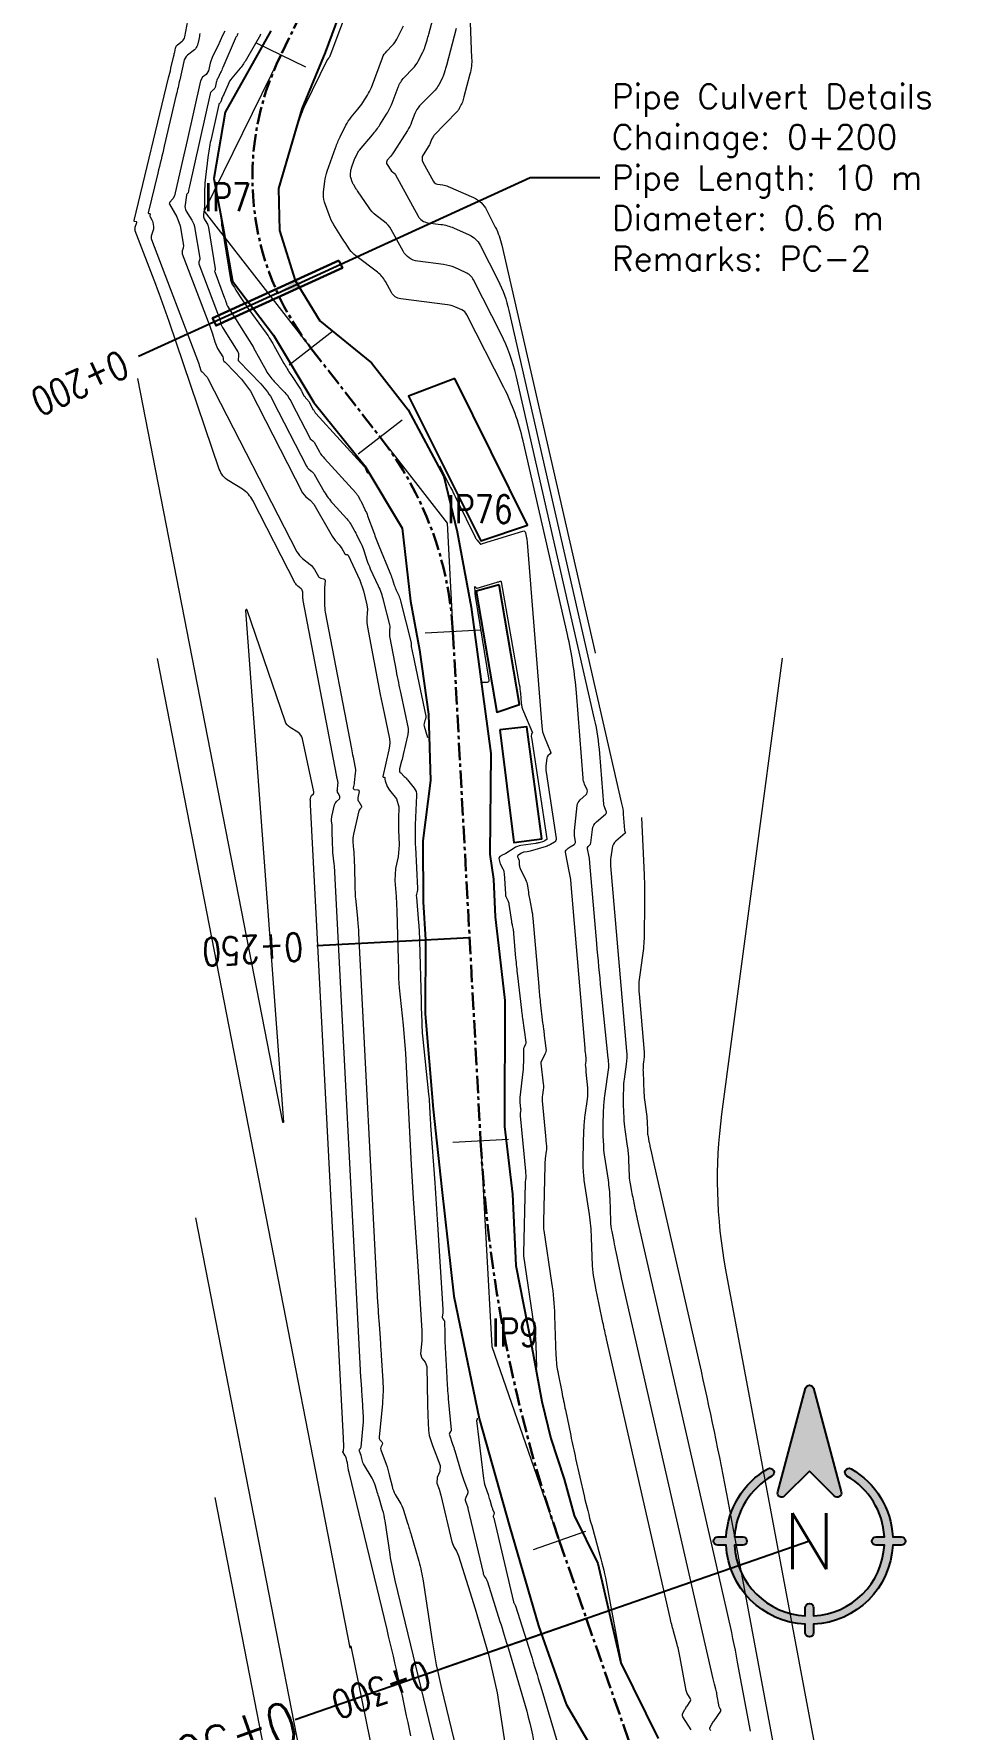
# Model space of a CAD drawing. Extents: x 337736 to 342002, y 3067251 to 3069533.
# Drawn here: x 338700.2 to 338767.8, y 3069226.5 to 3069348.5 of the extents above; entities that cross this region are included whole.
import ezdxf
from ezdxf.enums import TextEntityAlignment as Align

# ---------------------------------------------------------------- set-up
doc = ezdxf.new("R2010")
doc.units = 0
doc.header["$MEASUREMENT"] = 0
doc.linetypes.add('Center', pattern=[2, 1.25, -0.25, 0.25, -0.25])
for name, color, linetype, lineweight in [('BEC', 3, 'Continuous', 13), ('BES', 3, 'Continuous', 13), ('Chainage', 7, 'Continuous', 25), ('Contour', 4, 'Continuous', 0), ('IP_Line', 150, 'Continuous', 9), ('PC_Callout', 6, 'Continuous', 30), ('PipeCulvert', 6, 'Continuous', 30), ('RC', 9, 'Center', 30)]:
    doc.layers.add(name, color=color, linetype=linetype, lineweight=lineweight)
for name, color, linetype in [('Building', 1, 'Continuous'), ('IPName', 7, 'Continuous'), ('Match Chainage', 7, 'Continuous'), ('North', 7, 'Continuous'), ('RoadEdge', 51, 'Continuous')]:
    doc.layers.add(name, color=color, linetype=linetype)
doc.styles.get("Standard").update_dxf_attribs({"font": 'simplex.shx'})
doc.dimstyles.new('Dimension_PC_Callout', dxfattribs={"dimtxt": 1.75, "dimasz": 1.75, "dimexe": 0.18, "dimexo": 0.0625, "dimgap": 0.875, "dimtad": 0, "dimdec": 4, "dimzin": 0, "dimdsep": 46, "dimtxsty": 'Standard', "dimcen": 0.09, "dimadec": 0, "dimazin": 0, "dimtfac": 1, "dimtdec": 4, "dimtofl": 0, "dimtmove": 0, "dimatfit": 3, "dimfxl": 1, "dimtolj": 1, "dimtzin": 0, "dimarcsym": 0})

# ---------------------------------------------------------------- blocks, each defined once
blk = doc.blocks.new('North')
at = {"layer": 'North'}
h = blk.add_hatch(color=0, dxfattribs=at)
h.dxf.hatch_style = 1
edge = h.paths.add_edge_path()
edge.add_line((7.276000000000001e-12, 8.38899464431597), (-2.97585080653152, 5.413143837775349))
edge.add_arc((-3.32940419712395, 5.766697228368679), 0.499999999999442, 165.000000000033, 314.99999999992633, ccw=False)
edge.add_line((-3.81236711026941, 5.8961067509199), (-0.4829629131381812, 18.3216123735528))
edge.add_arc((7.276000000000001e-12, 18.1922028510016), 0.500000000000879, 14.999999999966974, 165.000000000033, ccw=False)
edge.add_line((0.482962913152733, 18.3216123735528), (3.81236711028396, 5.8961067509199))
edge.add_arc((3.3294041971385, 5.766697228368679), 0.500000000000879, -135, 14.999999999966974, ccw=False)
edge.add_line((2.97585080654608, 5.413143837776259), (7.275957614183426e-12, 8.38899464431597))
edge = h.paths.add_edge_path()
edge.add_line((0.5000000000072761, -7.99999999999636), (0.5000000000072761, -8.986100377802359))
edge.add_arc((7.276000000000001e-12, 3.638e-12), 9.000000000000279, 273.18473853672, 356.81526146328)
edge.add_line((8.98610037781327, -0.499999999996362), (8.000000000007269, -0.499999999996362))
edge.add_arc((8.000000000007269, 3.638e-12), 0.5, 90, 270, ccw=False)
edge.add_line((8.000000000007269, 0.500000000003638), (8.98610037781327, 0.500000000003638))
edge.add_arc((7.276000000000001e-12, 2.7285e-12), 9.00000000000033, 3.18473853672609, 60.00000000000131)
edge.add_arc((4.75000000000728, 8.22724133595511), 0.499999999999844, 59.999999999989996, 239.99999999999, ccw=False)
edge.add_arc((1.09139e-11, 3.638e-12), 9.99999999999743, 2.865983982600028, 60.00000000001597, ccw=False)
edge.add_line((9.98749217772638, 0.500000000003638), (11.0000000000073, 0.500000000003638))
edge.add_arc((11.0000000000073, 3.638e-12), 0.5, -90, 90, ccw=False)
edge.add_line((11.0000000000073, -0.499999999996362), (9.98749217772638, -0.499999999996362))
edge.add_arc((1.09139e-11, 3.638e-12), 9.999999999996382, 272.8659839825781, 357.1340160174001, ccw=False)
edge.add_line((0.5000000000072761, -9.98749217771547), (0.5000000000072761, -10.9999999999964))
edge.add_arc((7.276000000000001e-12, -10.9999999999964), 0.5, -180, 0, ccw=False)
edge.add_line((-0.499999999992724, -10.9999999999964), (-0.499999999992724, -9.98749217771547))
edge.add_arc((7.276000000000001e-12, 3.638e-12), 10, 182.865983982599, 267.1340160174011, ccw=False)
edge.add_line((-9.98749217771183, -0.499999999996362), (-10.9999999999927, -0.499999999996362))
edge.add_arc((-10.9999999999927, 3.638e-12), 0.5, 90, 270, ccw=False)
edge.add_line((-10.9999999999927, 0.500000000003638), (-9.98749217771183, 0.500000000003638))
edge.add_arc((7.276000000000001e-12, 3.638e-12), 10, 120, 177.134016017401, ccw=False)
edge.add_arc((-4.74999999999272, 8.22724133595511), 0.500000000000632, -59.99999999999011, 119.99999999995799, ccw=False)
edge.add_arc((7.276000000000001e-12, 2.7285e-12), 9.00000000000034, 119.999999999999, 176.815261463274)
edge.add_line((-8.98610037779872, 0.500000000003638), (-7.99999999999272, 0.500000000003638))
edge.add_arc((-7.99999999999272, 3.638e-12), 0.5, -90, 90, ccw=False)
edge.add_line((-7.99999999999272, -0.499999999996362), (-8.98610037779872, -0.499999999996362))
edge.add_arc((7.276000000000001e-12, 3.638e-12), 9.000000000000279, 183.18473853672, 266.81526146328)
edge.add_line((-0.499999999992724, -8.986100377802359), (-0.499999999992724, -7.99999999999636))
edge.add_arc((7.276000000000001e-12, -7.99999999999636), 0.5, 0, 180, ccw=False)
at = {"layer": 'North', "color": 0}
for points in [[(7.276000000000001e-12, 8.38899464431597), (-2.97585080653152, 5.413143837775349, -0.7673269879792459), (-3.81236711026941, 5.8961067509199), (-0.4829629131381811, 18.3216123735528, -0.7673269879794109), (0.482962913152733, 18.3216123735528), (3.81236711028396, 5.8961067509199, -0.7673269879792459), (2.97585080654608, 5.413143837776259)], [(0.5000000000072761, -7.99999999999636), (0.5000000000072761, -8.986100377802359, 0.382015476982892), (8.98610037781327, -0.499999999996362), (8.000000000007269, -0.499999999996362, -1), (8.000000000007269, 0.500000000003638), (8.98610037781327, 0.500000000003638, 0.253109756565021), (4.50000000000728, 7.79422863406307, -0.99999999999909), (5.00000000000728, 8.660254037847151, -0.2545902106462961), (9.98749217772638, 0.500000000003638), (11.0000000000073, 0.500000000003638, -1), (11.0000000000073, -0.499999999996362), (9.98749217772638, -0.499999999996362, -0.385206477913585), (0.5000000000072761, -9.98749217771547), (0.5000000000072761, -10.9999999999964, -1), (-0.499999999992724, -10.9999999999964), (-0.499999999992724, -9.98749217771547, -0.385206477913585), (-9.98749217771183, -0.499999999996362), (-10.9999999999927, -0.499999999996362, -1), (-10.9999999999927, 0.500000000003638), (-9.98749217771183, 0.500000000003638, -0.2545902106462961), (-4.99999999999272, 8.66025403784806, -0.9999999999990908), (-4.49999999999272, 7.79422863406307, 0.253109756565021), (-8.98610037779872, 0.500000000003638), (-7.99999999999272, 0.500000000003638, -1), (-7.99999999999272, -0.499999999996362), (-8.98610037779872, -0.499999999996362, 0.382015476982892), (-0.499999999992724, -8.986100377802359), (-0.499999999992724, -7.99999999999636, -1)]]:
    blk.add_lwpolyline(points, format="xyb", close=True, dxfattribs=at)
blk.add_text('N', height=6.7215, dxfattribs=at).set_placement((7.2919e-12, 3.6513e-12), align=Align.MIDDLE_CENTER)

msp = doc.modelspace()

# ---------------------------------------------------------------- linework, layer by layer
at = {"layer": 'BEC'}
for points in [[(338719.799772621, 3069346.09319031), (338716.208992908, 3069347.85566046)], [(338719.7997726208, 3069346.093190309), (338716.2089929078, 3069347.855660459)], [(338721.753884857, 3069327.10607529), (338718.597352308, 3069324.64918655)], [(338721.7538848568, 3069327.106075289), (338718.5973523078, 3069324.649186549)], [(338726.737160135, 3069320.70372162), (338723.580627586, 3069318.24683288)], [(338726.7371601348, 3069320.703721619), (338723.5806275858, 3069318.246832879)], [(338732.390690117, 3069305.58658211), (338728.39659757, 3069305.3692696)], [(338732.3906901167, 3069305.586582108), (338728.3965975698, 3069305.369269599)], [(338734.3852824001, 3069268.92699882), (338730.391189853, 3069268.70968631)], [(338734.3852823998, 3069268.926998819), (338730.3911898528, 3069268.709686309)], [(338739.936186614, 3069240.72489811), (338736.157663163, 3069239.41235839)], [(338739.9361866137, 3069240.724898109), (338736.1576631628, 3069239.412358389)]]:
    msp.add_lwpolyline(points, dxfattribs=at)
at = {"layer": 'BES'}
for points in [[(338719.799772621, 3069346.09319031), (338716.208992908, 3069347.85566046)], [(338719.7997726208, 3069346.093190309), (338716.2089929078, 3069347.855660459)], [(338721.753884857, 3069327.10607529), (338718.597352308, 3069324.64918655)], [(338721.7538848568, 3069327.106075289), (338718.5973523078, 3069324.649186549)], [(338726.737160135, 3069320.70372162), (338723.580627586, 3069318.24683288)], [(338726.7371601348, 3069320.703721619), (338723.5806275858, 3069318.246832879)], [(338732.390690117, 3069305.58658211), (338728.39659757, 3069305.3692696)], [(338732.3906901167, 3069305.586582108), (338728.3965975698, 3069305.369269599)], [(338734.3852824001, 3069268.92699882), (338730.391189853, 3069268.70968631)], [(338734.3852823998, 3069268.926998819), (338730.3911898528, 3069268.709686309)], [(338739.936186614, 3069240.72489811), (338736.157663163, 3069239.41235839)], [(338739.9361866137, 3069240.724898109), (338736.1576631628, 3069239.412358389)]]:
    msp.add_lwpolyline(points, dxfattribs=at)
at = {"layer": 'Building'}
for points in [[(338730.5329999998, 3069323.690999999, 1370.83), (338727.2009999998, 3069322.428999998, 1370.847), (338732.4049999998, 3069312.024999999, 1370.921), (338735.7693999998, 3069313.135599999, 1370.9), (338730.5329999998, 3069323.690999999, 1370.83)], [(338733.7249999997, 3069308.844999999, 1372.077), (338732.0689999997, 3069308.398999998, 1372.063), (338733.5639999998, 3069299.695999999, 1372.11), (338735.1762999998, 3069300.225899999, 1372.1046), (338733.7249999997, 3069308.844999999, 1372.077)], [(338733.7639999997, 3069298.405999999, 1372.26), (338734.7879999997, 3069290.303999998, 1372.574), (338736.8015999998, 3069290.567899999, 1372.5214), (338735.7075999998, 3069298.631899999, 1372.3107), (338733.7639999997, 3069298.405999999, 1372.26)]]:
    msp.add_polyline3d(points, dxfattribs=at)
at = {"layer": 'Chainage'}
for p, q in [((338717.766924892, 3069329.85096451), (338707.761678851, 3069325.27985396)), ((338731.591785344, 3069283.4566995), (338720.608030841, 3069282.85909009)), ((338739.996952793, 3069234.45491155), (338729.606013303, 3069230.84542731))]:
    msp.add_line(p, q, dxfattribs=at)
at = {"layer": 'Contour'}
for points, elevation in [([(338730.6053, 3069376.791), (338731.7419, 3069346.7511, -0.07463), (338731.6124, 3069345.5916), (338731.1829, 3069343.9779, -0.00676), (338731.1289, 3069343.7855), (338731.0722, 3069343.5939, -0.04835), (338730.9978, 3069343.4094), (338730.8503, 3069343.1264, -0.07185), (338730.6887, 3069342.902), (338729.0303, 3069341.1827)], 1366), ([(338743.0711, 3069167.6843), (338726.2409, 3069237.196, -0.02181), (338725.8739, 3069239.0646), (338725.5063, 3069241.4914, 0.03426000000000001), (338725.331, 3069242.2797), (338725.0543, 3069243.2159, 0.00513), (338724.9149, 3069243.6706), (338724.7708, 3069244.1239, 0.05656), (338724.5777, 3069244.5552), (338723.9643, 3069245.5929, -0.07614), (338723.8883, 3069245.7823), (338723.8412, 3069245.9833, 0.03171), (338723.7817, 3069246.1806), (338723.6613, 3069246.5036, -0.24982), (338723.6743, 3069246.6006), (338723.739, 3069246.6908, 0.13256), (338723.7767, 3069246.7911), (338723.9278, 3069248.3702, 0.03934), (338723.9426, 3069249.2575), (338723.8815, 3069250.2438, 0.00268), (338723.8349, 3069250.936), (338723.7845, 3069251.628, -0.00526), (338723.7414, 3069252.3204), (338721.8901, 3069288.1716, 0.01295), (338721.8432, 3069288.7756), (338721.76, 3069289.5778, -0.01785), (338721.7461, 3069289.7822), (338721.7395, 3069289.9871, -0.00156), (338721.7336, 3069290.192), (338721.7070000001, 3069291.228, 0.01459), (338721.6896, 3069291.5444), (338721.6629999999, 3069291.8602, -0.07751), (338721.6851, 3069292.1726), (338721.8771, 3069293.0106, -0.14036), (338722.0075, 3069293.2468), (338722.2181, 3069293.4584, 0.33793), (338722.2436, 3069293.6515), (338722.1218, 3069293.8641, -0.16025), (338722.0749, 3069294.0922), (338722.1198, 3069294.4796, 0.08186), (338722.1085, 3069294.7136), (338722.0586, 3069294.9459, -0.00571), (338722.0114, 3069295.1786), (338719.6177, 3069307.7147, -0.0451), (338719.588, 3069308.0157), (338719.5854, 3069308.3205, 0.22707), (338719.4659, 3069308.5647), (338719.2295, 3069308.7518, -0.10709), (338719.0423, 3069308.9794), (338715.9921, 3069314.9131, 0.13757), (338715.2378, 3069315.7258), (338714.2555, 3069316.3269, -0.17525), (338713.579, 3069317.1726), (338709.9691, 3069327.792, 0.00914), (338709.0036, 3069330.4707), (338707.5295, 3069334.3368, -0.17678), (338707.5259, 3069334.5888), (338707.6392, 3069334.9135, 0.47255), (338707.6004, 3069334.9772), (338707.4842, 3069334.9936, -0.44302), (338707.4399, 3069335.0589), (338709.9327, 3069345.3345, 0.00203), (338710.0963, 3069346.0214), (338710.3047, 3069346.912, 0.00302), (338710.3689, 3069347.1937), (338710.4313, 3069347.4758, -0.16993), (338710.5748, 3069347.7076), (338710.9124, 3069347.9804, 0.17875), (338711.0976, 3069348.2912), (338712.0268, 3069353.2958, 0.01463)], 1377), ([(338748.9486, 3069226.4091, -0.4231), (338748.8897, 3069226.6038), (338749.0316, 3069226.8591, -0.02523), (338749.1859, 3069227.1066), (338749.6703, 3069227.8027, 0.30849), (338749.6712, 3069227.9001), (338749.6058, 3069227.998, -0.10235), (338749.5625, 3069228.1049), (338749.3976, 3069229.0062, 0.02266), (338749.3123, 3069229.3766), (338749.2103, 3069229.7431, -0.01185), (338749.1169, 3069230.1119), (338742.5562, 3069258.8873, -0.00528), (338742.3542, 3069259.8184), (338742.1414, 3069260.852, -0.00137), (338741.9926, 3069261.5847), (338741.8459, 3069262.3178, -0.04077), (338741.7596, 3069263.058), (338741.7035, 3069264.6782, 0.02859), (338741.5819, 3069266.0005), (338741.3082, 3069267.8253, -0.02716), (338741.2437, 3069268.5045), (338741.2162, 3069269.1872, -0.01629), (338741.2109, 3069269.87), (338741.2404, 3069271.0546, -0.02871), (338741.3238, 3069272.0671), (338741.612, 3069274.1167, 0.05789), (338741.6173, 3069274.3385), (338741.5968, 3069274.5609, 0.00295), (338741.5751, 3069274.7832), (338741.0653, 3069279.6938, -0.00471), (338740.7493, 3069283.0445), (338740.2589, 3069288.8264, 0.02863), (338740.1945, 3069289.2773), (338740.0766, 3069289.8615, -0.26291), (338740.1242, 3069290.0076), (338740.2543, 3069290.1268, 0.18211), (338740.329, 3069290.2741), (338740.4348, 3069291.2436, -0.19017), (338740.7225, 3069291.7902), (338741.3757, 3069292.3522, 0.32703), (338741.4248, 3069292.5635), (338741.3192, 3069292.8108, -0.08135), (338741.2557, 3069293.0685), (338740.9669, 3069296.7057, 0.03641), (338740.5861, 3069299.1921), (338734.9346, 3069323.9081, 0.06132000000000001), (338733.8552, 3069326.8905), (338731.8761, 3069330.7889, 0.17315), (338731.2998, 3069331.3346), (338730.5286, 3069331.6746, 0.07186000000000001), (338729.7251, 3069331.8985), (338727.8618, 3069332.1388, -0.24018), (338726.8057, 3069332.8609), (338725.9552, 3069334.4191, 0.10653), (338725.4713, 3069334.9799), (338724.8665, 3069335.4364, -0.08305), (338724.3525, 3069335.9789), (338723.5311, 3069337.1984, -0.007090000000000001), (338723.3908, 3069337.4133), (338723.2535, 3069337.6302, -0.05855), (338723.1432, 3069337.86), (338723.0412, 3069338.1572, -0.11255), (338723.0161, 3069338.3925), (338723.0447, 3069338.6335, -0.05661), (338723.0999, 3069338.8683), (338723.2931, 3069339.4075, -0.02828), (338723.3996, 3069339.659), (338723.5204, 3069339.9045, -0.06159), (338723.6692, 3069340.1316), (338724.6118, 3069341.2434, 0.03449), (338725.1386, 3069341.9595), (338725.6159, 3069342.7119, 0.05136), (338726.0115, 3069343.5051), (338726.4506, 3069344.6715, -0.10218), (338726.8826, 3069345.355), (338727.5193, 3069346.0152, 0.07185), (338727.8909, 3069346.5314), (338728.2302, 3069347.1824, 0.04835), (338728.4016, 3069347.6067), (338728.5318, 3069348.0476, 0.00676), (338728.6561, 3069348.4902), (338729.6442, 3069352.2022, 0.07463)], 1368), ([(338723.0773, 3069350.9902), (338721.5385, 3069346.9022, -0.05136), (338721.5109, 3069346.8469), (338721.4776, 3069346.7944, -0.03449), (338721.4408, 3069346.7444), (338721.3919, 3069346.6867, 0.06159), (338721.3532, 3069346.6277), (338719.7388, 3069343.3458, 0.02828), (338719.4745, 3069342.7218), (338719.2069773327, 3069341.975158416)], 1371), ([(338712.179, 3069348.5219, -0.02922), (338712.1019, 3069348.1062), (338712.0004, 3069347.695, -0.16374), (338711.785, 3069347.3563), (338711.297, 3069346.9619, 0.16993), (338711.019, 3069346.513), (338710.725, 3069345.1845, -0.00302), (338710.4823, 3069344.1182), (338709.615, 3069340.4119, -0.00203), (338709.1549, 3069338.4808), (338708.4614, 3069335.622, 0.44302), (338708.4886, 3069335.5818), (338708.5602, 3069335.5717, -0.41813), (338708.5905, 3069335.5309), (338708.5729, 3069335.4178, 0.17515), (338708.591, 3069335.3251), (338708.7207, 3069335.1086, -0.09501), (338708.7887, 3069334.9224), (338708.8363, 3069334.6285, -0.12472), (338708.8138, 3069334.3719), (338708.6883, 3069334.0122, 0.17678), (338708.6929, 3069333.6905), (338712.0774, 3069324.8136, -0.0219), (338712.1525, 3069324.5875), (338712.2414, 3069324.2744, 0.17285), (338712.2767, 3069324.2248), (338712.3296, 3069324.1878, -0.04877), (338712.3785, 3069324.1461), (338712.6159, 3069323.8995, -0.07302), (338712.7596, 3069323.6985), (338719.1684, 3069311.2309, 0.10709), (338719.5626, 3069310.7516), (338720.1267, 3069310.3053, -0.09562000000000001), (338720.4256, 3069309.9582), (338720.7198, 3069309.4446, 0.21678), (338720.8793, 3069309.3298), (338721.0911, 3069309.2876, -0.37744), (338721.1895, 3069309.1588), (338721.1536, 3069308.643, 0.01948), (338721.1408, 3069308.2269), (338721.1470000001, 3069307.4928, 0.0451), (338721.2085, 3069306.8701), (338723.083, 3069297.0536, 0.00571), (338723.2045, 3069296.4543), (338723.3429, 3069295.8098, -0.08186), (338723.3674, 3069295.301), (338723.2902, 3069294.6335, -0.02506), (338723.2565, 3069294.4317), (338723.2127, 3069294.2317, 0.45683), (338723.2929999999, 3069294.1243), (338723.5373, 3069294.1066, -0.44142), (338723.6339, 3069293.984), (338723.5586, 3069293.5295, 0.17283), (338723.6096, 3069293.246), (338723.8022, 3069292.9099, -0.33793), (338723.7874, 3069292.7974), (338723.6867, 3069292.6963, 0.14036), (338723.6204, 3069292.5762), (338723.238, 3069290.9077, 0.07751), (338723.1985, 3069290.3506), (338723.246, 3069289.7874, -0.01459), (338723.277, 3069289.2233), (338723.3246, 3069287.3761, 0.00156), (338723.3351, 3069287.0107), (338723.3468, 3069286.6454, 0.01785), (338723.3715, 3069286.2809), (338723.5199, 3069284.8505, -0.01295), (338723.6036, 3069283.7735), (338724.9759, 3069257.1978, 0.00526), (338725.055, 3069255.9264), (338725.1474, 3069254.656, -0.00268), (338725.2331, 3069253.385), (338725.3453, 3069251.5739, -0.03934), (338725.318, 3069249.9448), (338725.0853, 3069247.5122, 0.20222), (338725.1431, 3069247.3276), (338725.2788, 3069247.1674, -0.29305), (338725.3021, 3069246.9922), (338725.2097, 3069246.7946, 0.2012), (338725.2017, 3069246.5961), (338725.588, 3069245.5593, -0.03171), (338725.814, 3069244.811), (338726.0087, 3069243.9789, 0.07614), (338726.2446, 3069243.3913), (338726.5706, 3069242.8399, -0.05656), (338726.8306, 3069242.2589), (338727.1305, 3069241.3157, -0.00513), (338727.3866, 3069240.4808), (338727.8945, 3069238.7618, -0.03426000000000001), (338728.2164, 3069237.3145), (338728.8914, 3069232.8586, 0.02181), (338729.5653, 3069229.4276), (338743.159, 3069173.2829, 0.00309)], 1376), ([(338714.9027, 3069348.52), (338714.862, 3069348.4161, 0.34666), (338714.8663, 3069348.4019), (338714.8818, 3069348.3911, -0.43977), (338714.8835, 3069348.3784), (338714.7771, 3069348.2509, 0.07347999999999999), (338714.7167, 3069348.1521), (338713.8357, 3069346.0796, -0.01307), (338713.6664, 3069345.7086), (338713.4666, 3069345.2994, 0.05313), (338713.3605, 3069345.0067), (338713.2724, 3069344.6499, -0.16374), (338713.1686, 3069344.4866), (338713.0098, 3069344.3583, 0.16993), (338712.9083, 3069344.1944), (338711.4372, 3069337.5471, -0.00302), (338711.3906, 3069337.3422), (338711.3271, 3069337.0711, -0.1211), (338711.2948, 3069337.0076), (338711.2469, 3069336.9521, 0.14176), (338711.2175, 3069336.888), (338711.1145, 3069336.1998, 0.17376), (338711.2038, 3069335.7489), (338711.5948, 3069335.096, -0.09501), (338711.8205, 3069334.4778), (338712.1647, 3069332.3542, -0.12472), (338712.1527, 3069332.2169), (338712.1058, 3069332.0827, 0.17678), (338712.1077, 3069331.9492), (338713.4595, 3069328.4038, -0.0219), (338713.5838, 3069328.0293), (338713.6917, 3069327.6493, 0.07185), (338713.8511, 3069327.2924), (338714.9052, 3069325.6245, -0.15914), (338714.9667, 3069325.3814), (338714.9407, 3069324.9967, 0.26307), (338714.9483, 3069324.9807), (338714.965, 3069324.9691, -0.04877), (338714.9805, 3069324.9559), (338716.561, 3069323.3141, -0.07302), (338717.439, 3069322.0858), (338719.8584, 3069317.3791, 0.10709), (338720.0272, 3069317.1738), (338720.2404, 3069317.0052, -0.09562000000000001), (338720.4146, 3069316.8029), (338721.1332, 3069315.5485, 0.05496), (338721.7506, 3069314.7016), (338722.7617, 3069313.5939, -0.05558), (338723.0445, 3069313.2049), (338723.284, 3069312.7844, -0.01471), (338723.511, 3069312.3572), (338723.7677, 3069311.8376, -0.03654), (338723.9732, 3069311.3315), (338724.1998, 3069310.631, 0.03046), (338724.4451, 3069310.0053), (338725.0101, 3069308.7881, -0.04687), (338725.3826, 3069307.7381), (338725.8304, 3069305.964, -0.07935), (338725.8461, 3069305.7881), (338725.8336, 3069305.6097, 0.01948), (338725.8282, 3069305.4312), (338725.8299, 3069305.2226, 0.0451), (338725.8494, 3069305.0257), (338726.3028, 3069302.6512, 0.00571), (338726.6363, 3069301.0069), (338727.173, 3069298.507, -0.08186), (338727.1798, 3069298.3661), (338727.1634, 3069298.2241, -0.02506), (338727.1399, 3069298.0832), (338726.8231, 3069296.6355, -0.01376), (338726.703, 3069296.1508), (338726.5503, 3069295.6, 0.28001), (338726.6329, 3069295.3077), (338726.8932, 3069295.0656, -0.03643), (338727.1345, 3069294.806), (338727.5989, 3069294.2268, -0.18188), (338727.7774, 3069293.6812), (338727.6851, 3069291.5704, 0.02355), (338727.6905, 3069289.9592), (338727.8402, 3069286.9962, -0.06906), (338727.8217, 3069286.7859), (338727.7741, 3069286.5783, 0.07751), (338727.7593, 3069286.3683), (338727.9153, 3069284.5165, -0.01459), (338727.9872, 3069283.2092), (338728.0974, 3069278.9282, 0.00156), (338728.1218, 3069278.0814), (338728.1489, 3069277.2348, 0.01785), (338728.2062, 3069276.3901), (338728.6405, 3069272.2044, -0.01295), (338728.6988, 3069271.4535), (338728.7377, 3069270.7011, 0.00526), (338728.7844, 3069269.9492), (338729.0852, 3069265.8157, -0.00268), (338729.2878, 3069262.8085), (338729.6649, 3069256.7239, -0.03934), (338729.6606, 3069256.4632), (338729.6294, 3069256.1372, 0.20222), (338729.6651, 3069256.0232), (338729.7488, 3069255.9243, -0.17438), (338729.7915, 3069255.81), (338729.8014, 3069254.9929, 0.00957), (338729.8198, 3069254.4053), (338729.9506, 3069251.8131, 0.00999), (338730.0591, 3069250.2737), (338730.2616, 3069248.0373, -0.16808), (338730.2299, 3069247.9093), (338730.154, 3069247.7922, 0.23107), (338730.1387, 3069247.6677), (338730.3676, 3069247.0051, -0.01145), (338730.5242, 3069246.5158), (338730.9804, 3069244.9689, 0.01982), (338731.1728, 3069244.4005), (338731.4438, 3069243.6936, -0.20364), (338731.4343, 3069243.4292), (338731.3105, 3069243.1646, 0.2012), (338731.3002, 3069242.9084), (338731.3972, 3069242.6479, -0.03171), (338731.4774, 3069242.3823), (338732.5635, 3069237.7411, 0.07614), (338732.6529, 3069237.5184), (338732.7764, 3069237.3095, -0.05656), (338732.875, 3069237.0894), (338733.7774, 3069234.2512, -0.00513), (338734.3833, 3069232.2757), (338735.5852, 3069228.2083, -0.03426000000000001), (338736.3467, 3069224.7839)], 1373), ([(338716.524, 3069348.5056, -0.39015), (338716.5429999999, 3069348.4195), (338715.5351, 3069346.6833, -0.04236), (338715.0772, 3069346.0292), (338714.4763, 3069345.3089, 0.07347999999999999), (338714.2038, 3069344.8632), (338713.9275, 3069344.2132, -0.01307), (338713.8564, 3069344.0574), (338713.7725, 3069343.8856, 0.05313), (338713.7279, 3069343.7627), (338713.691, 3069343.6128, -0.16374), (338713.6473, 3069343.5443), (338713.5807, 3069343.4904, 0.16993), (338713.5381, 3069343.4215), (338712.9648, 3069340.8314, 0.02349), (338712.7535, 3069339.6063), (338712.5764, 3069338.1843, 0.02928), (338712.5199, 3069337.3198), (338712.5122, 3069336.1913, -0.03547), (338712.4854, 3069335.8468), (338712.4341, 3069335.5041, 0.17376), (338712.4975, 3069335.1842), (338712.6759, 3069334.8863, -0.09501), (338712.7928, 3069334.5661), (338713.2762, 3069331.5834, -0.12472), (338713.2698, 3069331.5106), (338713.245, 3069331.4395, 0.17678), (338713.246, 3069331.3687), (338713.9626, 3069329.4894, -0.0219), (338714.0284, 3069329.2909), (338714.0856, 3069329.0895, 0.07185), (338714.1701, 3069328.9003), (338716.0235, 3069325.9675, -0.15914), (338716.0287, 3069325.9469), (338716.0272, 3069325.9247, 0.14512), (338716.0319, 3069325.9039), (338716.9443, 3069324.268, 0.06448999999999999), (338717.5266, 3069323.482), (338718.2106, 3069322.7714, -0.07302), (338718.7781, 3069321.9774), (338720.0884, 3069319.4285, 0.10709), (338720.182, 3069319.3146), (338720.3003, 3069319.221, -0.09562000000000001), (338720.3970000001, 3069319.1088), (338720.7956, 3069318.4129, 0.05496), (338721.1381, 3069317.9431), (338723.399, 3069315.4661, -0.05558), (338723.5433, 3069315.2676), (338723.6655, 3069315.053, -0.01471), (338723.7813, 3069314.8351), (338724.0586, 3069314.2739, -0.02749), (338724.2546, 3069313.8151), (338724.6929, 3069312.6105, 0.01089), (338725.0628, 3069311.659), (338725.8594, 3069309.7348, -0.01993), (338726.0191, 3069309.3008), (338726.1698, 3069308.8348, 0.03046), (338726.3187, 3069308.4551), (338726.4907, 3069308.0845, -0.04687), (338726.6267, 3069307.7012), (338727.391, 3069304.6727, -0.07935), (338727.3954, 3069304.6236), (338727.3919, 3069304.5739, 0.01948), (338727.3904, 3069304.524), (338727.3909, 3069304.4659, 0.0451), (338727.3963, 3069304.4109), (338727.5228, 3069303.7484, 0.00571), (338727.6159, 3069303.2896), (338728.4498, 3069299.406, -0.08186), (338728.4506, 3069299.3878), (338728.4485, 3069299.3694, -0.02506), (338728.4455, 3069299.3511), (338728.41, 3069299.1888, -0.01376), (338728.3818, 3069299.0754), (338728.3218, 3069298.8589, 0.13947), (338728.323, 3069298.6773), (338728.5579839817, 3069297.871957922)], 1372), ([(338747.5338, 3069226.4588), (338746.9491, 3069227.3896, -0.27352), (338746.9422, 3069227.646), (338747.0869, 3069227.9064, -0.02523), (338747.2443, 3069228.1588), (338747.4679, 3069228.4802, 0.30849), (338747.4704, 3069228.7343), (338747.2995, 3069228.99, -0.10235), (338747.1864, 3069229.2691), (338746.756, 3069231.6216, 0.02266), (338746.5334, 3069232.5885), (338746.2670000001, 3069233.5453, -0.01185), (338746.0234, 3069234.5078), (338741.4465, 3069254.582, -0.00528), (338741.1921, 3069255.755), (338740.924, 3069257.0573, -0.00137), (338740.7365, 3069257.9804), (338740.5516, 3069258.904, -0.04077), (338740.4429, 3069259.8365), (338740.3723, 3069261.8778, 0.02859), (338740.2191, 3069263.5437), (338739.8495, 3069266.0077, -0.02716), (338739.7997, 3069266.5318), (338739.7785, 3069267.0585, -0.01629), (338739.7744, 3069267.5854), (338739.8251, 3069269.6245, -0.02871), (338739.9117, 3069270.6748), (338740.0751, 3069271.8368, 0.05789), (338740.0946, 3069272.651), (338739.992, 3069273.7673, 0.00064), (338739.9718, 3069273.9839), (338739.9502, 3069274.212, -0.06046), (338739.9554, 3069274.405), (338739.9839, 3069274.5975, 0.06602999999999999), (338739.9869, 3069274.7903), (338739.9625, 3069274.999, 2e-05), (338739.9428, 3069275.1671), (338739.9232, 3069275.3352, -0.00796), (338739.9062, 3069275.5036), (338738.908, 3069287.2728, 0.02863), (338738.7688, 3069288.2473), (338738.4948, 3069289.6052, -0.26291), (338738.5454, 3069289.7605), (338738.6837, 3069289.8872, -0.05132), (338738.8335, 3069289.9985), (338739.1113, 3069290.1637, 0.30561), (338739.2098, 3069290.3722), (338739.1478, 3069290.7767, -0.06527999999999999), (338739.1399, 3069291.139), (338739.3383, 3069292.9574, -0.19017), (338739.5593, 3069293.3773), (338739.9673, 3069293.7283, 0.32703), (338740.0502, 3069294.0849), (338739.8718, 3069294.5021, -0.08135), (338739.7647, 3069294.9369), (338739.2775, 3069301.0739, 0.03641), (338738.6349, 3069305.2691), (338735.4458, 3069319.2162, 0.06132000000000001), (338734.0613, 3069323.0415), (338731.4015, 3069328.2808, 0.17315), (338731.0288, 3069328.6337), (338730.5302, 3069328.8535, 0.07186000000000001), (338730.0106, 3069328.9983), (338726.6331, 3069329.434, -0.24018), (338725.968, 3069329.8887), (338725.5347, 3069330.6825, 0.10653), (338724.9571, 3069331.3519), (338723.3981, 3069332.5288, -0.08305), (338722.9804, 3069332.9695), (338722.6365, 3069333.4802, -0.007090000000000001), (338722.2999, 3069333.9955), (338721.8213, 3069334.7515, -0.05855), (338721.4768, 3069335.4693), (338721.1585, 3069336.3974, -0.11255), (338721.0801, 3069337.1324), (338721.1692, 3069337.8852, -0.05661), (338721.3416, 3069338.6185), (338721.945, 3069340.3024, -0.02828), (338722.2777, 3069341.088), (338722.6882, 3069341.9223, -0.06159), (338723.071, 3069342.5064), (338723.5548, 3069343.0771, 0.03449), (338723.9182, 3069343.5711), (338724.2475, 3069344.0902, 0.05136), (338724.5205, 3069344.6375), (338725.3262, 3069346.7778, -0.10218), (338725.6253, 3069347.2511), (338726.0223, 3069347.6626, 0.07185), (338726.3529, 3069348.1219), (338726.8464, 3069349.0689, 0.04835)], 1369), ([(338730.6283, 3069348.8969), (338729.9195, 3069346.2341, -0.00676), (338729.8303, 3069345.9166), (338729.7369, 3069345.6003, -0.04835), (338729.614, 3069345.2959), (338729.3706, 3069344.8289, -0.07185), (338729.104, 3069344.4586), (338727.9958, 3069343.3096, 0.10218), (338727.6481, 3069342.7595), (338727.4139, 3069342.1375, -0.05136), (338727.1188, 3069341.5459), (338726.1507, 3069340.0197, -0.03449), (338725.9201, 3069339.7062), (338725.6673, 3069339.4081, 0.33582), (338725.6502, 3069339.0987), (338725.9315, 3069338.681, 0.08305), (338726.0392, 3069338.5673), (338726.1659, 3069338.4717, -0.10653), (338726.2673, 3069338.3542), (338727.8865, 3069335.3878, 0.24018), (338728.5874, 3069334.9086), (338729.5326, 3069334.7867, -0.07186000000000001), (338730.4412, 3069334.5335), (338731.5707, 3069334.0356, -0.17315), (338732.3507, 3069333.297), (338733.6491, 3069330.7394, -0.06132000000000001), (338734.4234, 3069328.6), (338742.5372, 3069293.115, -0.03641), (338742.6563, 3069292.3375), (338742.7466, 3069291.2001, 0.08135), (338742.7665, 3069291.1195), (338742.7995, 3069291.0422, -0.32703), (338742.7842, 3069290.9761), (338742.122, 3069290.4065, 0.18068), (338741.8465, 3069289.9056), (338741.7511, 3069289.254, 0.05803999999999999), (338741.7323, 3069288.6161), (338742.8879, 3069275.2941, -0.0566), (338742.8632, 3069274.3645), (338742.7109, 3069273.2813, 0.02871), (338742.6601, 3069272.6646), (338742.6447, 3069272.0449, 0.01629), (338742.6495, 3069271.4254), (338742.6877, 3069270.4771, 0.02716), (338742.7669, 3069269.6428), (338742.9447, 3069268.4572, -0.02859), (338743.0347, 3069267.4786), (338743.0762, 3069266.2794, 0.04077), (338743.1401, 3069265.7316), (338743.2487, 3069265.189, 0.00137), (338743.3588, 3069264.6467), (338743.5163, 3069263.8817, 0.00528), (338743.6658, 3069263.1926), (338750.156, 3069234.7264, -0.00985), (338750.8634, 3069231.3154), (338751.7921, 3069226.3461, -0.00728)], 1367), ([(338729.0303, 3069341.1827, 0.1021800000170899), (338728.8855, 3069340.9535), (338728.7879, 3069340.6944, -0.05136), (338728.665, 3069340.4479), (338728.248, 3069339.7905, 0.27271), (338728.2307, 3069339.2642), (338728.9848, 3069337.8827, 0.24018), (338729.2768, 3069337.6831), (338729.6705, 3069337.6323, -0.07186000000000001), (338730.049, 3069337.5268), (338731.8642, 3069336.7266, -0.17315), (338732.8142, 3069335.827), (338733.443, 3069334.5883, -0.06132000000000001), (338733.9122, 3069333.2919), (338740.6207, 3069303.9529, 0.08966683962918143), (338740.6268368522, 3069303.938563083, 0.08966683962918143)], 1366), ([(338713.6681000001, 3069335.39545), (338713.7415, 3069334.9197, -0.03997), (338713.7463, 3069334.8539), (338713.7457, 3069334.7664, -0.03547), (338713.7439, 3069334.7427), (338713.7403, 3069334.7191, 0.17376), (338713.7447, 3069334.697), (338713.757, 3069334.6765, -0.09501), (338713.7651, 3069334.6545), (338714.3877, 3069330.8127, -0.12472), (338714.387, 3069330.8044), (338714.3842, 3069330.7963, 0.17678), (338714.3843, 3069330.7883), (338714.4656, 3069330.575, -0.0219), (338714.4731, 3069330.5525), (338714.4796, 3069330.5297, 0.07185), (338714.4892, 3069330.5082), (338714.6598, 3069330.2382, 0.00248), (338714.7787, 3069330.052), (338715.2335, 3069329.3479, 0.01441), (338715.5917, 3069328.827), (338716.8095, 3069327.1607, -0.02977), (338717.5088, 3069326.0736), (338718.2315, 3069324.7877, 0.01685), (338718.7164, 3069323.9893), (338719.4108, 3069322.9283, -0.01768), (338719.5494, 3069322.6992), (338719.6977, 3069322.4333, 0.06448999999999999), (338719.8126, 3069322.2781), (338719.9477, 3069322.1378, -0.07302), (338720.0597, 3069321.9811), (338720.3184, 3069321.4779, 0.10709), (338720.3369, 3069321.4554), (338720.3603, 3069321.4369, -0.09562000000000001), (338720.3793, 3069321.4147), (338720.458, 3069321.2773, 0.05496), (338720.5257, 3069321.1846), (338724.0362, 3069317.3384, -0.05558), (338724.0421, 3069317.3304), (338724.047, 3069317.3217, -0.01471), (338724.0516, 3069317.3129), (338724.0628, 3069317.2903, -0.02749), (338724.0707, 3069317.2718), (338724.1606, 3069317.0248, 0.12828), (338724.2606, 3069316.88), (338724.2767953777, 3069316.866033257)], 1371), ([(338727.3631, 3069226.0045, 0.00891), (338725.6518, 3069233.6675), (338722.9166, 3069244.9644, -0.02181), (338722.8564, 3069245.2706), (338722.7962, 3069245.6683, 0.03426000000000001), (338722.7675, 3069245.7975), (338722.7221, 3069245.9509, 0.00513), (338722.6993, 3069246.0254), (338722.6756, 3069246.0997, 0.05656), (338722.644, 3069246.1704), (338722.4779, 3069246.4513, -0.29744), (338722.4793, 3069246.4825), (338722.501, 3069246.5127, 0.13256), (338722.5136, 3069246.5463), (338722.5375, 3069246.7956, 0.03934), (338722.5399, 3069246.941), (338722.5299, 3069247.1027, 0.00268), (338722.5223, 3069247.2161), (338722.514, 3069247.3295, -0.00526), (338722.507, 3069247.443), (338720.1766, 3069292.5697, 0.01295), (338720.1665, 3069292.7007), (338720.1484, 3069292.8748, -0.01785), (338720.1454, 3069292.9191), (338720.144, 3069292.9635, -0.00156), (338720.1427, 3069293.008), (338720.1369, 3069293.2327, 0.01459), (338720.1331, 3069293.3013), (338720.1274, 3069293.3698, -0.07751), (338720.1322, 3069293.4376), (338720.1666, 3069293.5878, -0.14036), (338720.2249, 3069293.6936), (338720.3488, 3069293.818, 0.25386), (338720.3882, 3069293.952), (338719.5707, 3069297.7631, 0.20541), (338719.2313, 3069298.2421), (338718.6865, 3069298.5755, -0.17525), (338718.3112, 3069299.0446), (338715.5944, 3069307.0368, 0.88064), (338715.4678, 3069307.011), (338718.2039, 3069270.1808, -0.94255), (338718.1479, 3069270.1733), (338707.7219, 3069323.6876)], 1378), ([(338729.4192, 3069317.4125), (338730.157, 3069315.9878, -0.00564), (338730.675, 3069314.9592), (338731.991, 3069312.2709, 0.06602999999999999), (338732.1306, 3069312.0611), (338732.3623, 3069311.7964, 0.29272), (338732.4101, 3069311.7825), (338732.4668, 3069311.7993, 0.00354), (338732.5234, 3069311.8165), (338735.424, 3069312.7182, -0.45195), (338735.6265, 3069312.5947), (338735.6887, 3069312.2413, -0.02377), (338735.734, 3069311.8858), (338736.7828, 3069298.6736, 0.08135), (338736.9772, 3069297.8847), (338737.4229, 3069296.8418, -0.32703), (338737.386, 3069296.6831), (338737.2329, 3069296.5514, 0.19017), (338737.1454, 3069296.3851), (338737.0834, 3069295.8163, 0.06527999999999999), (338737.093, 3069295.3714), (338737.8251, 3069290.594, -0.30561), (338737.7034, 3069290.3362), (338737.4078, 3069290.1604, -0.06233), (338737.0951, 3069290.0237), (338735.9506, 3069289.6854, -0.03601), (338735.7424, 3069289.6398), (338735.5308, 3069289.6092, 0.10616), (338735.3349, 3069289.5366), (338735.0764, 3069289.3722, 0.38658), (338735.0479, 3069289.2675), (338735.1144, 3069289.1369, -0.10262), (338735.1523, 3069288.9985), (338735.1717, 3069288.6872, 0.09541000000000001), (338735.2347, 3069288.443), (338735.6192, 3069287.632, -0.07437), (338735.7534, 3069287.1892), (338735.8214, 3069286.7263, 0.01333), (338735.9016, 3069286.2656), (338736.0536, 3069285.5124, -0.02863), (338736.148, 3069284.852), (338736.5645, 3069279.9413, 0.00796), (338736.6785, 3069278.8109), (338736.852, 3069277.3277, -2e-05), (338736.9011, 3069276.9081), (338736.9501, 3069276.4884, 0.005589999999999999), (338737.0039, 3069276.0693), (338737.0864, 3069275.478, -0.15262), (338737.0182, 3069275.066), (338736.7246, 3069274.4838, 0.11631), (338736.7226, 3069274.4756), (338736.7226, 3069274.467, -0.02709), (338736.7221, 3069274.4583), (338736.72, 3069274.4399, 0.05754), (338736.7201, 3069274.4248), (338736.8956, 3069272.9397, -0.06635), (338736.8896, 3069272.5311), (338736.8291, 3069272.1233, 0.06046), (338736.8182, 3069271.7142), (338737.0562, 3069269.195, -0.00064), (338737.0906, 3069268.8265), (338737.1244, 3069268.4579, -0.05789), (338737.1156, 3069268.0903), (338737.0419, 3069267.5657, 0.02871), (338737.0028, 3069267.0916), (338736.9015, 3069263.0162, 0.01629), (338736.9031, 3069262.8013), (338736.9118, 3069262.5864, 0.02716), (338736.9321, 3069262.3726), (338737.4935, 3069258.6302, -0.02859), (338737.7099, 3069256.2771), (338737.8096, 3069253.3937, 0.04077), (338737.9632, 3069252.0765), (338738.2244, 3069250.7718, 0.00137), (338738.4891, 3069249.4679), (338738.8679, 3069247.6284, 0.00528), (338739.2273, 3069245.9715), (338739.8365, 3069243.2997, 0.01185), (338740.3806, 3069241.1496), (338740.9757, 3069239.0123, -0.02266), (338741.4729, 3069236.8525), (338742.491, 3069231.2876, 0.10235), (338742.512, 3069231.2359), (338742.5437, 3069231.1885, -0.03604350604483395), (338742.5575631338, 3069231.164072552, -0.03604350604483395)], 1371), ([(338732.4312, 3069301.765, 0.08094000000216418), (338732.4344, 3069301.7969), (338732.4325, 3069301.8292, -0.43126), (338732.4478, 3069301.8454), (338732.884, 3069301.846, 0.46202), (338733.0105, 3069301.995), (338732.0246, 3069308.0435, -0.01979), (338731.99, 3069308.3255), (338731.959, 3069308.7004, -0.7234), (338731.9881, 3069308.7127), (338732.0544, 3069308.6369, 0.29272), (338732.1358, 3069308.6133), (338733.5814, 3069309.0404, 0.00354), (338733.6925, 3069309.074), (338733.8033, 3069309.1085, -0.45195), (338733.8688, 3069309.0686), (338735.1706, 3069301.6748, -0.02377), (338735.2537, 3069301.0231), (338735.3058, 3069300.3674, 0.08135), (338735.461, 3069299.7371), (338736.1148, 3069298.2073, -0.32703), (338736.1061, 3069298.1697), (338736.0698, 3069298.1384, 0.19017), (338736.049, 3069298.099), (338736.0343, 3069297.964, 0.06527999999999999), (338736.0366, 3069297.8585), (338737.1525, 3069290.5769, -0.30561), (338737.1108, 3069290.4886), (338737.0095, 3069290.4284, -0.06233), (338736.9024, 3069290.3816), (338736.5962, 3069290.291, -0.03601), (338736.3505, 3069290.2373), (338735.2906, 3069290.0841, 0.10616), (338734.7899, 3069289.8985), (338734.1964, 3069289.5209, -0.02405), (338733.9956, 3069289.4064), (338733.7738, 3069289.2936, 0.32976), (338733.7031, 3069289.1522), (338733.7371, 3069288.9585, 0.07454), (338733.7988, 3069288.7741), (338733.9884, 3069288.402, -0.10262), (338734.0772, 3069288.0771), (338734.1681, 3069286.6193, 0.09541000000000001), (338734.2337, 3069286.3651), (338734.3482, 3069286.1236, -0.07437), (338734.4248, 3069285.8707), (338734.6095, 3069284.6132, 0.01333), (338734.6597, 3069284.3252), (338734.7175, 3069284.0386, -0.02863), (338734.7588, 3069283.7496), (338734.9081, 3069281.9887, 0.00796), (338735.0361, 3069280.7197), (338735.3277, 3069278.2277, -2e-05), (338735.3493, 3069278.0429), (338735.3709, 3069277.8581, 0.005589999999999999), (338735.3945, 3069277.6735), (338735.6361, 3069275.9435, -0.15262), (338735.6041, 3069275.7502), (338735.5116, 3069275.5669, 0.11631), (338735.465, 3069275.3725), (338735.4615, 3069274.4637, -0.02709), (338735.4224, 3069273.7915), (338735.2144, 3069271.9464, 0.05754), (338735.2154, 3069271.5933), (338735.2679, 3069271.149, -0.06635), (338735.2654, 3069270.979), (338735.2402, 3069270.8094, 0.06046), (338735.2357, 3069270.6393), (338735.6126, 3069266.6507, -0.00064), (338735.6261, 3069266.506), (338735.6394, 3069266.3614, -0.05789), (338735.6359, 3069266.2171), (338735.607, 3069266.0112, 0.02871), (338735.5916, 3069265.8251), (338735.465, 3069260.7316, 0.01629), (338735.4654, 3069260.6726), (338735.4678, 3069260.6137, 0.02716), (338735.4734, 3069260.555), (338736.2281, 3069255.5242, -0.02859), (338736.356, 3069254.1329), (338736.4119, 3069252.5169)], 1372), ([(338709.1043, 3069303.5592), (338722.9779, 3069232.3494, 0.8409200000000001), (338722.9991, 3069232.3498), (338723.0179, 3069232.4721, -0.8373299999999999), (338723.0396, 3069232.4726), (338753.6036, 3069082.3561, 0.75516)], 1379), ([(338754.0842, 3069303.561), (338749.7265, 3069270.7521, 0.07937000000000001), (338750.0216, 3069259.5587), (338757.9194, 3069217.3014, -0.00728), (338758.1447, 3069215.9903), (338758.426, 3069214.1977, 0.05284), (338758.5191, 3069213.8496), (338758.649, 3069213.5114, -0.03439), (338758.7552, 3069213.1658), (338758.9185, 3069212.4661, 0.05698), (338759.0463, 3069212.1084), (338759.2612, 3069211.6715, -0.01104), (338759.3341, 3069211.5145), (338759.4035, 3069211.356, -0.03244), (338759.4624, 3069211.1936), (338759.5618, 3069210.852, 0.04629), (338759.6696, 3069210.5789), (338759.803, 3069210.315, -0.03574), (338759.9169, 3069210.0432), (338760.1808, 3069209.2608, -0.01649), (338760.3677, 3069208.6398), (338761.4417, 3069204.5921, 0.01783), (338761.7698, 3069203.5122), (338762.3198, 3069201.9099)], 1364), ([(338743.9736530144, 3069292.114908251), (338744.1546, 3069287.9832, -0.01457), (338744.1847, 3069285.9308), (338744.1501, 3069283.5454, -0.03272), (338744.0394, 3069282.1638), (338743.8382, 3069280.7894, 0.05803999999999999), (338743.7976, 3069279.4104), (338744.1614, 3069275.2164, -0.0566), (338744.1525, 3069274.8834), (338744.098, 3069274.4955, 0.02871), (338744.0798, 3069274.2746), (338744.0743, 3069274.0527, 0.01629), (338744.076, 3069273.8308), (338744.1379, 3069272.2947, 0.02716), (338744.2025, 3069271.6139), (338744.3075, 3069270.9139, -0.02859), (338744.3659, 3069270.2789), (338744.3928, 3069269.5008, 0.04077), (338744.4343, 3069269.1453), (338744.5048, 3069268.7933, 0.00137), (338744.5762, 3069268.4414), (338744.6784, 3069267.945, 0.00528), (338744.7754, 3069267.4979), (338748.1097, 3069252.8738, -0.00985), (338750.1706, 3069242.935), (338753.7819, 3069223.613, -0.00728)], 1366), ([(338711.8692, 3069263.3026), (338724.7514, 3069197.1813, 0.8409200000000001), (338724.8253, 3069197.1828), (338724.8908, 3069197.6092, -0.8373299999999999), (338724.9666, 3069197.611), (338753.3012, 3069058.4444, 0.75516)], 1381), ([(338732.1259436763, 3069248.869218644), (338732.1316, 3069248.8068, -0.16808), (338732.1233, 3069248.7737), (338732.1037, 3069248.7434, 0.17496), (338732.096, 3069248.7103), (338732.5874, 3069244.5311, 0.05393), (338732.711, 3069243.9904), (338732.9186, 3069243.3895, -0.01145), (338733.0411, 3069243.0066), (338733.1803, 3069242.5347, 0.01982), (338733.2516, 3069242.324), (338733.352, 3069242.062, -0.20364), (338733.3485, 3069241.964), (338733.3026, 3069241.8659, 0.2012), (338733.2988, 3069241.771), (338733.3348, 3069241.6744, -0.03171), (338733.3645, 3069241.5759), (338734.7485, 3069235.6618, 0.07614), (338734.789, 3069235.5608), (338734.8451, 3069235.4661, -0.05656), (338734.8897, 3069235.3662), (338735.993, 3069231.8963, -0.00513), (338736.7155, 3069229.5407), (338738.1487, 3069224.6904, -0.03426000000000001)], 1372), ([(338713.2516, 3069243.1743), (338725.6381, 3069179.5973, 0.8409200000000001), (338725.7384, 3069179.5993), (338725.8273, 3069180.1777, -0.8373299999999999), (338725.9301, 3069180.1802), (338753.1755, 3069046.363, 0.75516)], 1382)]:
    msp.add_lwpolyline(points, format="xyb", dxfattribs=dict(at, elevation=elevation))
at = {"layer": 'Contour', "elevation": 1374}
msp.add_lwpolyline([(338713.9677, 3069348.7049), (338713.8025, 3069348.3802), (338713.6355, 3069347.9875), (338713.4669, 3069347.618), (338713.0989, 3069346.8644), (338712.9312, 3069346.402), (338712.792, 3069345.8381), (338712.628, 3069345.5801), (338712.377, 3069345.3773), (338712.2167, 3069345.1185), (338711.2649, 3069340.8175), (338710.8922, 3069339.1802), (338710.3472, 3069336.8513), (338710.2352, 3069336.6313), (338710.0003, 3069336.3589), (338709.9828, 3069336.3211), (338709.9761, 3069336.2783), (338709.9839, 3069336.2382), (338710.5234, 3069335.3374), (338710.7641, 3069334.6783), (338710.9914, 3069333.2761), (338710.9737, 3069333.0743), (338710.9049, 3069332.8771), (338710.9077, 3069332.6808), (338712.8947, 3069327.4693), (338713.0774, 3069326.9188), (338713.2456, 3069326.3264), (338713.4514, 3069325.8656), (338713.8288, 3069325.2684), (338713.8561, 3069325.1608), (338713.8482, 3069325.0442), (338713.8921, 3069324.9525), (338713.9904, 3069324.8838), (338714.0804, 3069324.807), (338715.1841, 3069323.6604), (338715.8174, 3069322.7746), (338719.5666, 3069315.4809), (338719.8105, 3069315.1843), (338720.1187, 3069314.9405), (338720.3704, 3069314.6481), (338721.6922, 3069312.3407), (338721.9171, 3069312.0322), (338722.1938, 3069311.7291), (338722.3877, 3069311.4625), (338722.6105, 3069311.0712), (338722.681, 3069311.0309), (338722.7753, 3069311.0323), (338722.8424, 3069310.9902), (338723.684, 3069309.177), (338723.9511, 3069308.4241), (338724.2079, 3069307.4064), (338724.2349, 3069307.1037), (338724.2135, 3069306.7968), (338724.2041, 3069306.4895), (338724.2071, 3069306.1305), (338724.2406, 3069305.7917), (338725.1642, 3069300.9548), (338725.4344, 3069299.6224), (338725.8345, 3069297.7591), (338725.8472, 3069297.4956), (338725.8165, 3069297.23), (338725.7726, 3069296.9666), (338725.3542, 3069295.0547), (338725.3826, 3069295.0167), (338725.4549, 3069295.0115), (338725.4929, 3069294.9727), (338725.4992, 3069294.8505), (338725.5201, 3069294.7481), (338725.6678, 3069294.3434), (338725.8239, 3069294.0661), (338726.3242, 3069293.4423), (338726.5106, 3069292.8724), (338726.4727, 3069292.0047), (338726.4754, 3069291.213), (338726.5296, 3069290.1386), (338726.4545, 3069289.2815), (338726.2604, 3069288.4349), (338726.1998, 3069287.5788), (338726.2971, 3069286.4247), (338726.3553, 3069285.3651), (338726.4447, 3069281.8954), (338726.4645, 3069281.2091), (338726.4864, 3069280.5228), (338726.5328, 3069279.8382), (338726.8116, 3069277.1515), (338726.9687, 3069275.1286), (338727.3831, 3069267.1037), (338727.5342, 3069264.6746), (338727.7108, 3069262.247), (338727.8744, 3069259.8185), (338728.1627, 3069255.1665), (338728.1505, 3069254.4335), (338728.0628, 3069253.5169), (338728.1632, 3069253.1965), (338728.3987, 3069252.9184), (338728.5187, 3069252.5971), (338728.5516, 3069249.8867), (338728.5774, 3069249.0602), (338728.6303, 3069248.0129), (338728.6942, 3069247.6372), (338728.8028, 3069247.2691), (338728.9257, 3069246.9059), (338729.4737, 3069245.4764), (338729.4583, 3069245.0456), (338729.2566, 3069244.6145), (338729.2397, 3069244.1971), (338729.3979, 3069243.7726), (338729.5286, 3069243.3399), (338730.3168, 3069239.9715), (338730.455, 3069239.6273), (338730.646, 3069239.3042), (338730.7984, 3069238.9638), (338731.5, 3069236.7572), (338731.9892, 3069235.162), (338732.9598, 3069231.8773), (338733.5748, 3069229.1119), (338734.8646, 3069220.5978)], dxfattribs=at)
at = {"layer": 'IP_Line'}
for points in [[(338718.004382764, 3069346.97442538), (338712.493674323, 3069335.74714871), (338720.175618582, 3069325.87763092)], [(338718.0043827638, 3069346.974425379), (338712.4936743228, 3069335.747148708), (338720.1756185818, 3069325.877630919)], [(338725.158893861, 3069319.47527725), (338729.968254515, 3069313.29636356), (338730.393643844, 3069305.47792585)], [(338725.1588938608, 3069319.475277249), (338729.9682545148, 3069313.296363559), (338730.3936438438, 3069305.477925849)], [(338732.388236126, 3069268.81834257), (338733.192041778, 3069254.0448069), (338738.046924888, 3069240.06862825)], [(338732.3882361258, 3069268.818342569), (338733.1920417778, 3069254.044806899), (338738.0469248877, 3069240.068628249)]]:
    msp.add_lwpolyline(points, dxfattribs=at)
at = {"layer": 'Match Chainage'}
msp.add_line((338756.05567746, 3069240.03320539), (338719.02614764, 3069227.17031608), dxfattribs=at)
at = {"layer": 'PipeCulvert'}
msp.add_lwpolyline([(338722.19009735, 3069332.20161238), (338722.439430653, 3069331.65587169), (338713.343752434, 3069327.50031664), (338713.094419131, 3069328.04605733), (338722.19009735, 3069332.20161238)], dxfattribs=at)
at = {"layer": 'RC', "linetype": 'Center'}
msp.add_lwpolyline([(338719.4992317088, 3069350.019965329), (338718.0043827638, 3069346.974425379), (338718.0043827638, 3069346.974425379, 0.286928204226343), (338720.1756185818, 3069325.877630919), (338720.1756185818, 3069325.877630919), (338725.1588938608, 3069319.475277249), (338725.1588938608, 3069319.475277249, -0.152937190094443), (338730.3936438438, 3069305.477925849), (338730.3936438438, 3069305.477925849), (338732.3882361258, 3069268.818342569), (338732.3882361258, 3069268.818342569, 0.0701079300223113), (338738.0469248877, 3069240.068628249), (338738.0469248877, 3069240.068628249), (338743.2203845278, 3069225.175335349)], format="xyb", dxfattribs=at)
at = {"layer": 'RoadEdge'}
for points in [[(338722.794, 3069351.521, 1371.252), (338721.203, 3069347.157, 1371.225), (338719.524, 3069343.102, 1371.052), (338717.839, 3069337.361, 1370.829), (338717.907, 3069334.344, 1370.591), (338719.027, 3069330.76, 1370.635), (338720.823, 3069327.846, 1370.65), (338724.5429999999, 3069324.833, 1370.701), (338727.182, 3069321.452, 1370.705), (338729.744, 3069316.656, 1371.027), (338730.687, 3069312.657, 1371.3), (338731.7070000001, 3069307.241, 1371.724), (338733.122, 3069296.704, 1372.263), (338733.059, 3069289.474, 1372.631), (338733.314, 3069287.676, 1372.696), (338733.437, 3069284.958, 1372.737), (338733.678, 3069282.892, 1372.778), (338734.128, 3069278.936, 1372.787), (338734.109, 3069269.874, 1372.712), (338734.68, 3069265.007, 1372.646), (338734.922, 3069259.868, 1372.378), (338736.031, 3069254.241, 1372.225), (338736.782, 3069250.074, 1371.8), (338737.447, 3069247.404, 1371.734), (338738.41, 3069244.484, 1371.553), (338739.131, 3069241.862, 1371.366), (338740.831, 3069238.422, 1371.164), (338742.482, 3069231.266, 1371.006), (338745.156, 3069225.814, 1370.877)], [(338717.278, 3069348.728, 1371.406), (338713.994, 3069342.862, 1371.276), (338713.184, 3069338.091, 1371.091), (338713.8370000001, 3069334.661, 1370.926), (338714.53, 3069330.714, 1370.872), (338717.484, 3069326.818, 1370.829), (338720.375, 3069321.982, 1370.754), (338724.063, 3069317.417, 1370.958), (338726.737, 3069312.929, 1371.208), (338727.342, 3069307.68, 1371.425), (338727.995, 3069304.173, 1371.613), (338728.64, 3069299.54, 1371.851), (338728.7703, 3069294.7569, 1372.1868), (338728.223, 3069290.414, 1372.494), (338728.246, 3069286.024, 1372.675), (338728.431, 3069283.311, 1372.706), (338728.403, 3069277.969, 1372.815), (338728.972, 3069271.114, 1372.828), (338729.592, 3069265.335, 1372.702), (338730.46, 3069257.667, 1372.448), (338732.2879999999, 3069248.857, 1371.917), (338734.476, 3069241.101, 1371.411), (338736.562, 3069233.936, 1371.17), (338738.533, 3069228.3, 1371.048), (338741.009, 3069224.081, 1370.954)]]:
    msp.add_polyline3d(points, dxfattribs=at)

# ---------------------------------------------------------------- block references
at = {"xscale": 0.6, "yscale": 0.6, "zscale": 0.6}
msp.add_blockref('North', (338756.05567746, 3069240.03320539), dxfattribs=at)

# ---------------------------------------------------------------- texts
at = {"layer": 'Chainage', "width": 0.8000000119209291}
for s, rotation, p in [('0+200', 204.554304123485, (338706.852111029, 3069324.86429845)), ('0+250', 183.114305743766, (338719.609507704, 3069282.80476196)), ('0+300', 199.15561244638, (338728.66138244, 3069230.51729238))]:
    msp.add_text(s, height=2, rotation=rotation, dxfattribs=at).set_placement(p, align=Align.MIDDLE_LEFT)
at = {"layer": 'IPName', "width": 0.8}
for s, p in [('IP7', (338712.493674323, 3069335.74714871)), ('IP7', (338712.4936743228, 3069335.747148708)), ('IP76', (338729.968254515, 3069313.29636356)), ('IP76', (338729.9682545148, 3069313.296363559)), ('IP9', (338733.192041778, 3069254.0448069)), ('IP9', (338733.1920417778, 3069254.044806899))]:
    msp.add_text(s, height=2, dxfattribs=at).set_placement(p)
at = {"layer": 'Match Chainage', "width": 0.8}
msp.add_text('0+300', height=3, rotation=199.15561244638, dxfattribs=at).set_placement((338719.02614764, 3069227.17031608), align=Align.MIDDLE_LEFT)
at = {"layer": 'PC_Callout', "insert": (338741.83328133, 3069338.1620746), "char_height": 1.75, "attachment_point": 4}
msp.add_mtext('Pipe Culvert Details\\PChainage: 0+200\\PPipe Length: 10 m\\PDiameter: 0.6 m\\PRemarks: PC-2', dxfattribs=at)

# ---------------------------------------------------------------- leaders
at = {"layer": 'PC_Callout', "annotation_type": 0, "has_hookline": 1, "hookline_direction": 0, "text_width": 26}
msp.add_leader([(338717.766924892, 3069329.85096451), (338735.95828133, 3069338.1620746), (338740.95828133, 3069338.1620746)], dimstyle='Dimension_PC_Callout', dxfattribs=at)

doc.saveas('drawing.dxf')
